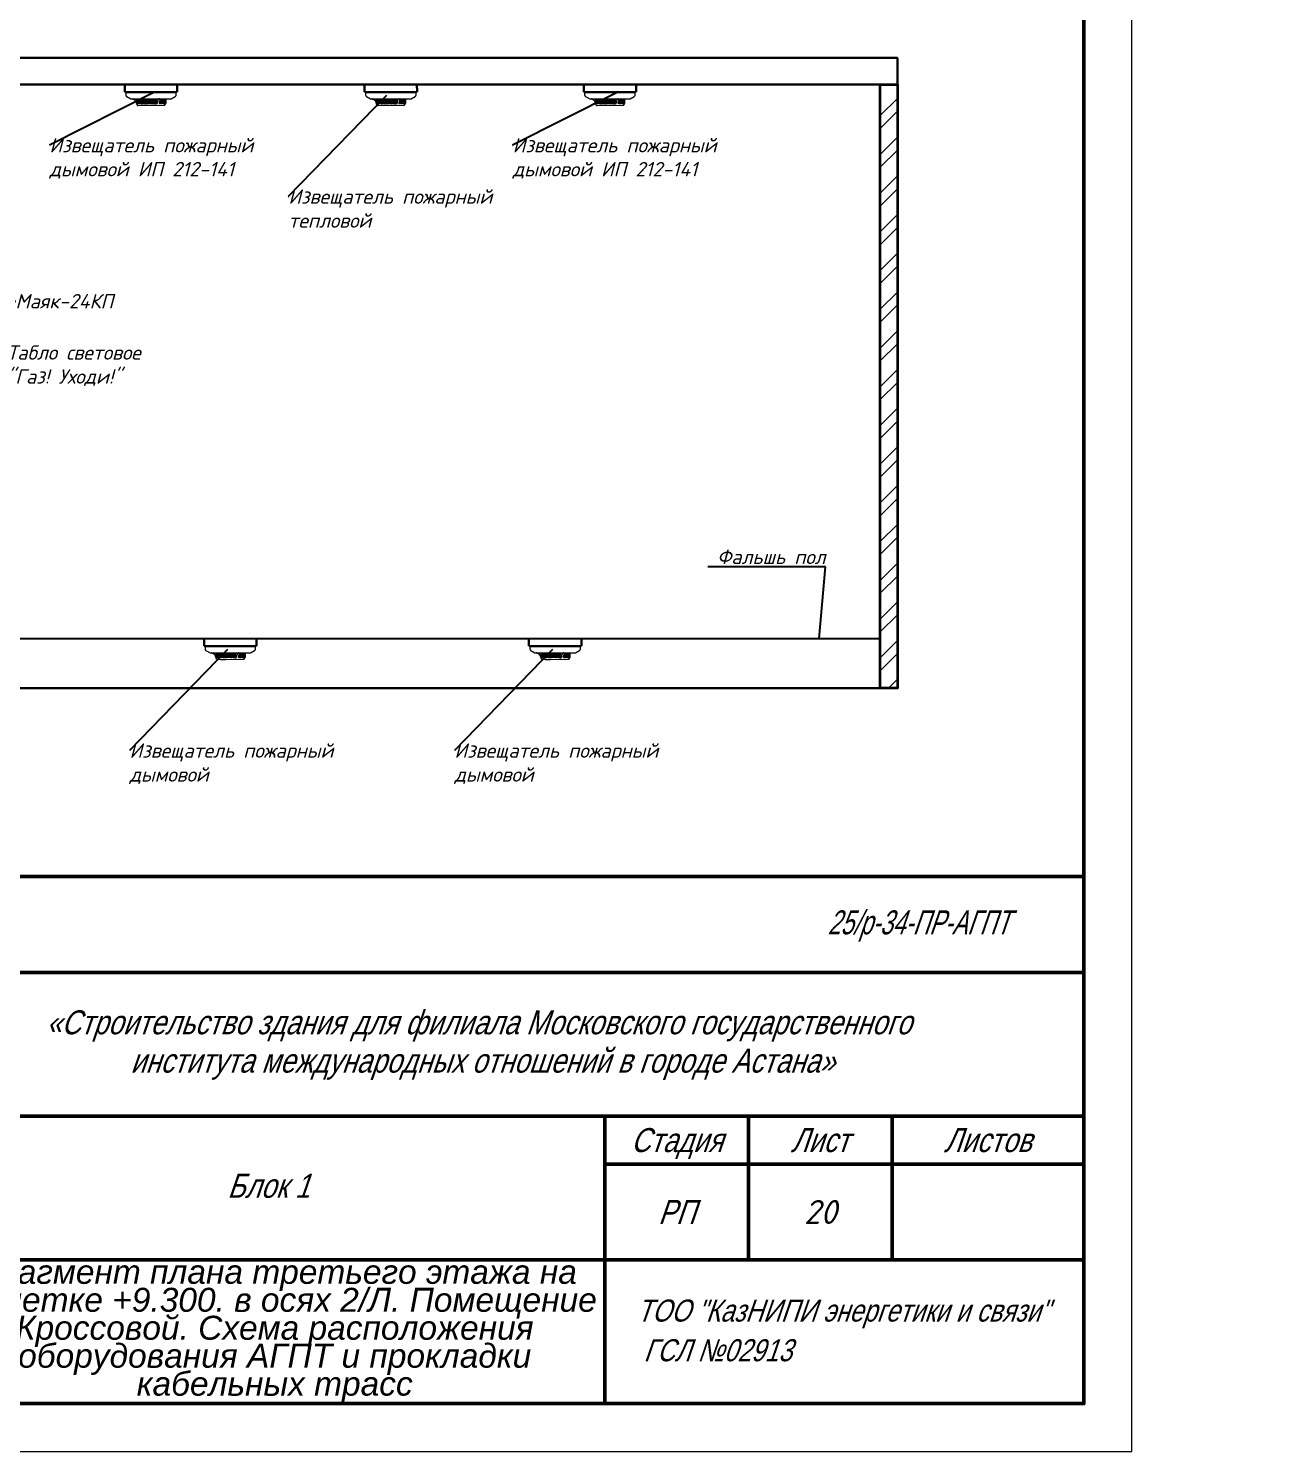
# Model space of a CAD drawing. Header units: millimetres. Extents: x 30169 to 203393, y 1026 to 13462.
# Drawn here: x 86606 to 91856, y 1026 to 6966 of the extents above; entities that cross this region are included whole.
import ezdxf
from ezdxf import colors
from ezdxf.entities.mleader import LeaderData, LeaderLine
from ezdxf.enums import TextEntityAlignment as Align
from ezdxf.math import Vec2, Vec3

# ---------------------------------------------------------------- set-up
doc = ezdxf.new("R2010")
doc.units = ezdxf.units.MM
for name, color, linetype, lineweight in [('4.4.4._Сэндвич', 252, 'Continuous', 53), ('RC-Выноски', 7, 'Continuous', 0), ('shkl', 138, 'Continuous', 15), ('®_КИРПИЧ_120', 7, 'Continuous', 35), ('®_ЛЕСТНИЦА', 7, 'Continuous', 18)]:
    doc.layers.add(name, color=color, linetype=linetype, lineweight=lineweight)
for name, color, linetype in [('PDF _Геометрия', 7, 'Continuous'), ('PDF _Сплошная заливка', 1, 'Continuous'), ('АГПТ', 7, 'Continuous')]:
    doc.layers.add(name, color=color, linetype=linetype)
doc.layers.add('STANDARD', color=18, linetype='Continuous', lineweight=25, true_color=0x000000)
doc.styles.add('ARIAL', font='arial.ttf')
doc.styles.add('RubezhCAD', font='arial.ttf', dxfattribs={"width": 0.8})
doc.styles.add('Архитектурный', font='isocpeui.ttf')

# ---------------------------------------------------------------- blocks, each defined once
blk = doc.blocks.new('*U298')
at = {"lineweight": 0}
blk.add_lwpolyline([(-415, -5), (5, -5), (5, 292), (-415, 292)], close=True, dxfattribs=at)
at = {"color": 0, "linetype": 'Continuous', "lineweight": 50}
blk.add_lwpolyline([(-395, 287), (0, 287), (0, 0), (-395, 0)], close=True, dxfattribs=at)
at = {"lineweight": 0}
blk.add_lwpolyline([(0, -5), (5, -5), (5, 0)], dxfattribs=at)
at = {"layer": 'STANDARD', "color": 0, "linetype": 'Continuous', "lineweight": 50}
for p, q in [((-185, 55), (0, 55)), ((-120, 45), (0, 45)), ((-185, 30), (0, 30)), ((-50, 0), (-50, 30)), ((-35, 15), (-35, 30)), ((-20, 30), (-20, 15)), ((-50, 25), (0, 25)), ((-120, 15), (0, 15))]:
    blk.add_line(p, q, dxfattribs=at)
at = {"layer": 'STANDARD', "color": 0, "linetype": 'Continuous', "lineweight": 13}
for p, q in [((-50, 15), (0, 15)), ((-50, 0), (-50, 15)), ((0, 15), (0, 0)), ((0, 0), (-185, 0))]:
    blk.add_line(p, q, dxfattribs=at)
at = {"layer": 'STANDARD', "color": 0, "linetype": 'Continuous', "lineweight": 13, "style": 'ARIAL', "oblique": 19}
for s, width, p, p2 in [('25/р-34-ПР-АГПТ', 0.68161, (-26.75, 48.97), (-7.75, 48.97)), ('«Строительство здания для филиала Московского государственного ', 0.80229, (-108.27, 38.54), (-17.24, 38.54)), ('института международных отношений в городе Астана»', 0.801042, (-99.49, 34.54), (-26.02, 34.54)), ('Листов', 0.802125, (-14.62, 26.25), (-5.48, 26.25)), ('Блок 1', 0.802776, (-89.38, 21.48), (-80.78, 21.48)), ('РП', 0.798948, (-44.43, 18.75), (-40.57, 18.75))]:
    blk.add_text(s, height=2.5, dxfattribs=dict(at, width=width)).set_placement(p, p2, align=Align.FIT)
at = {"layer": 'STANDARD', "color": 0, "linetype": 'Continuous', "lineweight": 50, "style": 'ARIAL', "oblique": 19}
for s, width, p, p2 in [('Стадия', 0.800956, (-47.28, 26.25), (-37.72, 26.25)), ('Лист', 0.799437, (-30.6, 26.25), (-24.53, 26.25))]:
    blk.add_text(s, height=2.5, dxfattribs=dict(at, width=width)).set_placement(p, p2, align=Align.FIT)
at = {"layer": 'STANDARD', "color": 0, "linetype": 'Continuous', "lineweight": 5, "style": 'ARIAL', "oblique": 19}
for s, width, p, p2 in [('ТОО "КазНИПИ энергетики и связи" ', 0.800126, (-46.66, 8.56), (-2.96, 8.56)), (' ГСЛ №02913                               ', 0.795255, (-46.66, 4.42), (-8.48, 4.42))]:
    blk.add_text(s, height=2.3, dxfattribs=dict(at, width=width)).set_placement(p, p2, align=Align.FIT)
blk = doc.blocks.new('извещатель фасад')
at = {"layer": 'PDF _Сплошная заливка', "lineweight": 30, "transparency": 33554559}
h = blk.add_hatch(color=7, dxfattribs=at)
h.paths.add_polyline_path([(120.616, 162.522, 0.414095), (120.61, 162.528)], flags=0)
h.paths.add_polyline_path([(120.61, 162.515, 0.414095), (120.616, 162.522)], flags=0)
h.paths.add_polyline_path([(120.604, 162.522, 0.414095), (120.61, 162.515)], flags=0)
h.paths.add_polyline_path([(120.61, 162.528, 0.414095), (120.604, 162.522)], flags=0)
blk.add_hatch(color=7, dxfattribs=at).paths.add_polyline_path([(121.429, 162.472), (121.434, 162.472), (121.443, 162.467), (121.443, 162.459), (121.438, 162.454), (121.429, 162.454), (121.425, 162.459), (121.425, 162.463)])
at = {"layer": 'PDF _Геометрия', "color": 7, "lineweight": 13}
for p, q in [((120.494, 162.646), (120.507, 162.632)), ((121.71, 162.646), (120.494, 162.646)), ((120.507, 162.632), (121.697, 162.632)), ((121.697, 162.632), (121.71, 162.646))]:
    blk.add_line(p, q, dxfattribs=at)
for points in [[(120.516, 162.632), (120.516, 162.583), (120.516, 162.579), (120.516, 162.574), (120.516, 162.57), (120.516, 162.565), (120.52, 162.561), (120.52, 162.557), (120.525, 162.552), (120.529, 162.548), (120.529, 162.543), (120.534, 162.543), (120.538, 162.539), (120.632, 162.485), (121.314, 162.485), (121.363, 162.485)], [(120.765, 162.383), (120.765, 162.392), (120.765, 162.396), (120.761, 162.401), (120.761, 162.409), (120.757, 162.414), (120.757, 162.418), (120.752, 162.423), (120.748, 162.427), (120.748, 162.432), (120.743, 162.436), (120.739, 162.445), (120.734, 162.45), (120.73, 162.45), (120.725, 162.454), (120.721, 162.459), (120.716, 162.463), (120.712, 162.467), (120.707, 162.472), (120.703, 162.472), (120.699, 162.476), (120.694, 162.476), (120.685, 162.481), (120.681, 162.481), (120.676, 162.485), (120.672, 162.485), (120.663, 162.485), (120.672, 162.485), (120.676, 162.485), (120.681, 162.481), (120.685, 162.481), (120.694, 162.476), (120.699, 162.476), (120.703, 162.472), (120.707, 162.472), (120.712, 162.467), (120.716, 162.463), (120.725, 162.459), (120.73, 162.454), (120.734, 162.45), (120.739, 162.445), (120.743, 162.441), (120.748, 162.436), (120.752, 162.427), (120.752, 162.423), (120.757, 162.418), (120.757, 162.414), (120.761, 162.409), (120.761, 162.401), (120.765, 162.396), (120.765, 162.392)], [(120.765, 162.485), (120.765, 162.374), (120.765, 162.369), (120.77, 162.365), (120.77, 162.36), (120.77, 162.356), (120.774, 162.352), (120.774, 162.347), (120.779, 162.347), (120.779, 162.343), (120.783, 162.343), (120.783, 162.338), (120.788, 162.338), (120.792, 162.338), (120.792, 162.334), (120.797, 162.334), (120.801, 162.334), (120.806, 162.334), (121.398, 162.334), (121.403, 162.334), (121.407, 162.334), (121.412, 162.338), (121.416, 162.338), (121.421, 162.338), (121.421, 162.343), (121.425, 162.343), (121.425, 162.347), (121.429, 162.347), (121.429, 162.352), (121.434, 162.356), (121.434, 162.36), (121.438, 162.365), (121.438, 162.369), (121.438, 162.374), (121.438, 162.485)], [(120.77, 162.485), (120.77, 162.374), (120.765, 162.374)], [(120.783, 162.374), (120.779, 162.374), (120.779, 162.485), (120.779, 162.374), (120.774, 162.374), (120.77, 162.374)], [(120.788, 162.485), (120.788, 162.374), (120.783, 162.374), (120.783, 162.485)], [(120.788, 162.374), (120.792, 162.374)], [(120.797, 162.485), (120.797, 162.374), (120.792, 162.374), (120.792, 162.485)], [(120.797, 162.374), (120.806, 162.374)], [(120.81, 162.485), (120.81, 162.374), (120.806, 162.374), (120.806, 162.485)], [(120.81, 162.374), (120.819, 162.374)], [(120.823, 162.485), (120.823, 162.374), (120.819, 162.374), (120.819, 162.485)], [(120.823, 162.374), (120.832, 162.374)], [(120.841, 162.485), (120.841, 162.374), (120.832, 162.374), (120.832, 162.485)], [(120.841, 162.374), (120.85, 162.374)], [(120.859, 162.485), (120.859, 162.374), (120.85, 162.374), (120.85, 162.485)], [(120.859, 162.374), (120.868, 162.374)], [(120.877, 162.485), (120.877, 162.374), (120.868, 162.374), (120.868, 162.485)], [(120.877, 162.374), (120.886, 162.374)], [(120.895, 162.485), (120.895, 162.374), (120.886, 162.374), (120.886, 162.485)], [(120.895, 162.374), (120.904, 162.374)], [(120.926, 162.374), (120.917, 162.374), (120.917, 162.485), (120.917, 162.374), (120.904, 162.374), (120.904, 162.485)], [(120.939, 162.485), (120.939, 162.374), (120.926, 162.374), (120.926, 162.485)], [(120.935, 162.485), (120.935, 162.374)], [(120.939, 162.374), (120.948, 162.374)], [(120.966, 162.485), (120.966, 162.374), (120.948, 162.374), (120.948, 162.485)], [(120.957, 162.485), (120.957, 162.374)], [(120.966, 162.374), (120.975, 162.374)], [(120.988, 162.485), (120.988, 162.374), (120.975, 162.374), (120.975, 162.485)], [(120.979, 162.485), (120.979, 162.374)], [(120.988, 162.374), (120.997, 162.374)], [(121.015, 162.485), (121.015, 162.374), (120.997, 162.374), (120.997, 162.485)], [(121.002, 162.485), (121.002, 162.374)], [(121.015, 162.374), (121.024, 162.374)], [(121.042, 162.485), (121.042, 162.374), (121.024, 162.374), (121.024, 162.485)], [(121.028, 162.485), (121.028, 162.374)], [(121.064, 162.485), (121.064, 162.374), (121.051, 162.374), (121.051, 162.485), (121.051, 162.374), (121.042, 162.374)], [(121.091, 162.485), (121.091, 162.374), (121.077, 162.374), (121.077, 162.485), (121.077, 162.374), (121.064, 162.374)], [(121.1, 162.374), (121.091, 162.374)], [(121.118, 162.485), (121.118, 162.374), (121.1, 162.374), (121.1, 162.485)], [(121.118, 162.374), (121.126, 162.374)], [(121.153, 162.374), (121.144, 162.374), (121.144, 162.485), (121.144, 162.374), (121.126, 162.374), (121.126, 162.485)], [(121.171, 162.485), (121.171, 162.374), (121.153, 162.374), (121.153, 162.485)], [(121.167, 162.485), (121.167, 162.374)], [(121.171, 162.374), (121.18, 162.374)], [(121.193, 162.485), (121.193, 162.374), (121.18, 162.374), (121.18, 162.485)], [(121.189, 162.485), (121.189, 162.374)], [(121.193, 162.374), (121.207, 162.374)], [(121.22, 162.485), (121.22, 162.374), (121.207, 162.374), (121.207, 162.485)], [(121.216, 162.485), (121.216, 162.374)], [(121.22, 162.374), (121.229, 162.374)], [(121.296, 162.485), (121.291, 162.485), (121.287, 162.481), (121.282, 162.476), (121.278, 162.476), (121.274, 162.467), (121.269, 162.463), (121.265, 162.459), (121.26, 162.454), (121.26, 162.445), (121.256, 162.441), (121.256, 162.432), (121.251, 162.423), (121.247, 162.414), (121.247, 162.405), (121.247, 162.392), (121.247, 162.383), (121.242, 162.374), (121.229, 162.374), (121.229, 162.485)], [(121.233, 162.374), (121.233, 162.485)], [(121.305, 162.441), (121.305, 162.374), (121.291, 162.374), (121.296, 162.378), (121.296, 162.387), (121.296, 162.401), (121.296, 162.409), (121.3, 162.418), (121.3, 162.423), (121.3, 162.427), (121.305, 162.436), (121.305, 162.441), (121.309, 162.445), (121.314, 162.454), (121.318, 162.459), (121.323, 162.467), (121.327, 162.472), (121.331, 162.476), (121.336, 162.481), (121.34, 162.481), (121.345, 162.485), (121.345, 162.374), (121.336, 162.374), (121.336, 162.481)], [(121.296, 162.401), (121.296, 162.374)], [(121.305, 162.374), (121.314, 162.374)], [(121.327, 162.472), (121.327, 162.374), (121.314, 162.374), (121.314, 162.459)], [(121.327, 162.374), (121.336, 162.374)], [(121.345, 162.374), (121.354, 162.374)], [(121.363, 162.374), (121.354, 162.374), (121.354, 162.485)], [(121.372, 162.374), (121.363, 162.374), (121.363, 162.485), (121.572, 162.485), (121.666, 162.539), (121.67, 162.543), (121.675, 162.543), (121.675, 162.548), (121.679, 162.552), (121.684, 162.557), (121.684, 162.561), (121.688, 162.565), (121.688, 162.57), (121.688, 162.574), (121.688, 162.579), (121.688, 162.583), (121.688, 162.632)], [(121.376, 162.485), (121.376, 162.374), (121.372, 162.374), (121.372, 162.485)], [(121.376, 162.374), (121.385, 162.374)], [(121.385, 162.485), (121.385, 162.374), (121.394, 162.374), (121.398, 162.374)], [(121.394, 162.485), (121.394, 162.374)], [(121.403, 162.485), (121.403, 162.374), (121.398, 162.374), (121.398, 162.485)], [(121.403, 162.374), (121.412, 162.374)], [(121.416, 162.485), (121.416, 162.374), (121.412, 162.374), (121.412, 162.485)], [(121.416, 162.374), (121.421, 162.374)], [(121.425, 162.485), (121.425, 162.374), (121.421, 162.374), (121.421, 162.485)], [(121.425, 162.374), (121.429, 162.374), (121.434, 162.374)], [(121.443, 162.485), (121.443, 162.374), (121.438, 162.374), (121.434, 162.374), (121.434, 162.485)], [(120.877, 162.334), (120.926, 162.334), (120.993, 162.334), (121.211, 162.334), (121.256, 162.334)]]:
    blk.add_lwpolyline(points, dxfattribs=at)
blk.add_lwpolyline([(121.429, 162.374), (121.429, 162.485)], close=True, dxfattribs=at)
at = {"layer": 'АГПТ', "color": 7, "lineweight": 30}
for p, q in [((120.494, 162.646), (120.494, 162.82)), ((121.71, 162.646), (121.71, 162.82))]:
    blk.add_line(p, q, dxfattribs=at)
blk = doc.blocks.new('монтBTH')
at = {"layer": 'RC-Выноски'}
ml = blk.add_multileader_mtext('Standard', dxfattribs=at)
ml.set_content('плита перекрытия', color=256, style='RubezhCAD')
ml.set_leader_properties()
ml.build(insert=Vec2(0, 0))
ml.multileader.update_dxf_attribs({"text_left_attachment_type": 2, "dogleg_length": 2, "arrow_head_size": 400, "scale": 100})
ctx = ml.context
ctx.base_point, ctx.scale, ctx.char_height, ctx.arrow_head_size, ctx.landing_gap_size, ctx.plane_origin = Vec3(4840785, -930815), 100, 250, 400, 100, Vec3(4361989, -1118802)
ctx.left_attachment, ctx.text_align_type = 2, 1
notes = []
notes.append((ctx, [(1, (1, 1, 0), (4843511, -930815), (-1, 0), 200, [(0, [(4843857, -932126)], 0, [])])]))
ctx.mtext.insert, ctx.mtext.width, ctx.mtext.alignment, ctx.mtext.flow_direction = Vec3(4842048, -930655), 2861.91, 2, 5
ml = blk.add_multileader_mtext('Standard', dxfattribs=at)
ml.set_content('труба гофрированная', color=256, style='RubezhCAD')
ml.set_leader_properties()
ml.build(insert=Vec2(0, 0))
ml.multileader.update_dxf_attribs({"text_left_attachment_type": 2, "dogleg_length": 2, "arrow_head_size": 400, "scale": 100})
ctx = ml.context
ctx.base_point, ctx.scale, ctx.char_height, ctx.arrow_head_size, ctx.landing_gap_size, ctx.plane_origin = Vec3(4840290, -934409), 100, 250, 400, 100, Vec3(4361989, -1122393)
ctx.left_attachment, ctx.text_align_type = 2, 1
notes.append((ctx, [(1, (1, 1, 0), (4843511, -934406), (-1, 0), 200, [(0, [(4843857, -933478)], 0, [])])]))
ctx.mtext.insert, ctx.mtext.width, ctx.mtext.alignment, ctx.mtext.flow_direction = Vec3(4841800, -934244), 2861.91, 2, 5
ml = blk.add_multileader_mtext('Standard', dxfattribs=at)
ml.set_content('скоба крепежная', color=256, style='RubezhCAD')
ml.set_leader_properties()
ml.build(insert=Vec2(0, 0))
ml.multileader.update_dxf_attribs({"text_left_attachment_type": 2, "dogleg_length": 2, "arrow_head_size": 400, "scale": 100})
ctx = ml.context
ctx.base_point, ctx.scale, ctx.char_height, ctx.arrow_head_size, ctx.landing_gap_size, ctx.plane_origin = Vec3(4840942, -935134), 100, 250, 400, 100, Vec3(4361989, -1123118)
ctx.left_attachment, ctx.text_align_type = 2, 1
notes.append((ctx, [(1, (1, 1, 0), (4843511, -935131), (-1, 0), 200, [(0, [(4844253, -933754)], 0, [])])]))
ctx.mtext.insert, ctx.mtext.width, ctx.mtext.alignment, ctx.mtext.flow_direction = Vec3(4842127, -934971), 2861.91, 2, 5
ml = blk.add_multileader_mtext('Standard', dxfattribs=at)
ml.set_content('Извещатель пожарный дымовой', color=256, style='RubezhCAD')
ml.set_leader_properties()
ml.build(insert=Vec2(0, 0))
ml.multileader.update_dxf_attribs({"text_left_attachment_type": 2, "dogleg_length": 2, "arrow_head_size": 400, "scale": 100})
ctx = ml.context
ctx.base_point, ctx.scale, ctx.char_height, ctx.arrow_head_size, ctx.landing_gap_size, ctx.plane_origin = Vec3(4844143, -935339), 100, 250, 400, 100, Vec3(4365549, -1123118)
ctx.left_attachment, ctx.text_align_type = 2, 1
notes.append((ctx, [(1, (1, 1, 0), (4847071, -935131), (-1, 0), 200, [(0, [(4846626, -933853)], 0, [])])]))
ctx.mtext.insert, ctx.mtext.width, ctx.mtext.alignment, ctx.mtext.flow_direction = Vec3(4845507, -934971), 2861.91, 2, 5
for ctx, leaders in notes:
    for number, flags, end, landing, length, lines in leaders:
        leader = LeaderData()
        leader.index, (leader.has_last_leader_line, leader.has_dogleg_vector, leader.attachment_direction) = number, flags
        leader.last_leader_point, leader.dogleg_vector, leader.dogleg_length = Vec3(end), Vec3(landing), length
        for number, points, colour, breaks in lines:
            line = LeaderLine()
            line.index, line.vertices, line.color, line.breaks = number, Vec3.list(points), colors.encode_raw_color(colour), breaks
            leader.lines.append(line)
        ctx.leaders.append(leader)

msp = doc.modelspace()

# ---------------------------------------------------------------- linework, layer by layer
at = {"layer": 'shkl', "color": 0, "lineweight": 30}
msp.add_lwpolyline([(86020.3, 6732.8), (90232.3, 6732.8), (90232.3, 6843.6), (86020.3, 6843.6)], close=True, dxfattribs=at)
at = {"layer": '®_КИРПИЧ_120', "linetype": 'Continuous', "lineweight": 18, "transparency": 33554610}
for p, q in [((90160.3, 6602.5), (90232.3, 6674.5)), ((90160.3, 6548.6), (90232.3, 6620.6)), ((90160.3, 6440.8), (90232.3, 6512.8)), ((90160.3, 6386.9), (90232.3, 6458.9)), ((90160.3, 6279.2), (90232.3, 6351.2)), ((90160.3, 6225.3), (90232.3, 6297.3)), ((90160.3, 6117.5), (90232.3, 6189.5)), ((90160.3, 6063.6), (90232.3, 6135.6)), ((90160.3, 5955.9), (90232.3, 6027.9)), ((90160.3, 5902), (90232.3, 5974)), ((90160.3, 5794.2), (90232.3, 5866.2)), ((90160.3, 5740.4), (90232.3, 5812.4)), ((90160.3, 5632.6), (90232.3, 5704.6)), ((90160.3, 5578.7), (90232.3, 5650.7)), ((90160.3, 5470.9), (90232.3, 5542.9)), ((90160.3, 5417.1), (90232.3, 5489.1)), ((90160.3, 5309.3), (90232.3, 5381.3)), ((90160.3, 5255.4), (90232.3, 5327.4)), ((90160.3, 5147.7), (90232.3, 5219.7)), ((90160.3, 5093.8), (90232.3, 5165.8)), ((90160.3, 4986), (90232.3, 5058)), ((90160.3, 4932.1), (90232.3, 5004.1)), ((90160.3, 4824.4), (90232.3, 4896.4)), ((90160.3, 4770.5), (90232.3, 4842.5)), ((90160.3, 4662.7), (90232.3, 4734.7)), ((90160.3, 4608.8), (90232.3, 4680.8)), ((90160.3, 4501.1), (90232.3, 4573.1)), ((90160.3, 4447.2), (90232.3, 4519.2)), ((90160.3, 4339.4), (90232.3, 4411.4)), ((90160.3, 4285.6), (90232.3, 4357.6)), ((90195.3, 4212.8), (90232.3, 4249.8))]:
    msp.add_line(p, q, dxfattribs=at)
at = {"layer": '®_КИРПИЧ_120'}
msp.add_lwpolyline([(90160.3, 4212.8), (90160.3, 6732.8), (90232.3, 6732.8), (90232.3, 4212.8)], close=True, dxfattribs=at)
at = {"layer": '®_ЛЕСТНИЦА', "color": 7, "linetype": 'ByBlock', "lineweight": 30, "ltscale": 200}
msp.add_lwpolyline([(90232.3, 4212.8), (86020.3, 4212.8)], dxfattribs=at)
at = {"layer": 'АГПТ'}
msp.add_lwpolyline([(86092.3, 4420.3), (90160.3, 4420.3)], dxfattribs=at)

# ---------------------------------------------------------------- block references
ref = msp.add_blockref('*U298', (91011, 1226.4), dxfattribs=dict(xscale=40, yscale=40, zscale=40))
ref.add_attrib('ЛИСТ_первый', '20', dxfattribs={"height": 100, "style": 'Архитектурный'}).set_placement((89911, 2026.4), align=Align.MIDDLE_CENTER)
at = {"layer": '4.4.4._Сэндвич', "color": 1, "lineweight": 0, "xscale": 0.35, "yscale": 0.35, "zscale": 0.35}
msp.add_blockref('монтBTH', (-1614377.5, 328893.4), dxfattribs=at)
at = {"layer": 'АГПТ', "color": 1, "lineweight": 30, "xscale": 180, "yscale": 180, "zscale": 180, "rotation": 0.1284775282643613}
for p in [(65384.8, -22623.3), (66385.5, -22623.3), (67300.1, -22623.3), (65715.7, -24935.8), (67071.7, -24935.8)]:
    msp.add_blockref('извещатель фасад', p, dxfattribs=at)

# ---------------------------------------------------------------- texts
at = {"layer": '4.4.4._Сэндвич', "color": 0, "lineweight": 30, "insert": (86211, 1826.4), "char_height": 100, "attachment_point": 1, "style": 'ARIAL'}
msp.add_mtext_dynamic_manual_height_columns('\\pxsm0.7,qc;{\\fArial|b0|i1|c204|p34;Фрагмент плана третьего этажа на отметке +9.300. в осях 2/Л. Помещение Кроссовой. Cхема расположения оборудования АГПТ и прокладки кабельных трасс}', width=2845.547, gutter_width=1125, heights=[720], dxfattribs=at)

# ---------------------------------------------------------------- leaders
at = {"layer": 'АГПТ', "color": 7, "lineweight": 25}
ml = msp.add_multileader_mtext('Standard', dxfattribs=at)
ml.set_content('Извещатель пожарный \\Pдымовой ИП 212-141', color=7, style='Архитектурный')
ml.set_leader_properties()
ml.build(insert=Vec2(0, 0))
ml.multileader.update_dxf_attribs({"text_right_attachment_type": 6, "dogleg_length": 0.36, "arrow_head_size": 0.108})
ctx = ml.context
ctx.base_point, ctx.char_height, ctx.arrow_head_size, ctx.landing_gap_size, ctx.plane_origin = Vec3(86693.7, 6479.1), 60, 0.108, 0.054, Vec3(87583.1, 5937.8)
ctx.right_attachment = 6
notes = []
notes.append((ctx, [(1, (1, 1, 0), (86693.5, 6479.1), (1, 0), 0.216, [(1, [(87129.9, 6699.3)], 0, [])])]))
ctx.mtext.insert, ctx.mtext.flow_direction = Vec3(86693.8, 6509.1), 5
ml = msp.add_multileader_mtext('Standard', dxfattribs=at)
ml.set_content('Извещатель пожарный \\Pтепловой', color=7, style='Архитектурный')
ml.set_leader_properties()
ml.build(insert=Vec2(0, 0))
ml.multileader.update_dxf_attribs({"text_right_attachment_type": 6, "dogleg_length": 0.36, "arrow_head_size": 0.108})
ctx = ml.context
ctx.base_point, ctx.char_height, ctx.arrow_head_size, ctx.landing_gap_size, ctx.plane_origin = Vec3(87690.8, 6264.8), 60, 0.108, 0.054, Vec3(88580.2, 5723.5)
ctx.right_attachment = 6
notes.append((ctx, [(1, (1, 1, 0), (87690.6, 6264.8), (1, 0), 0.216, [(0, [(88100.2, 6686.8)], 0, [])])]))
ctx.mtext.insert, ctx.mtext.flow_direction = Vec3(87690.9, 6294.8), 5
ml = msp.add_multileader_mtext('Standard', dxfattribs=at)
ml.set_content('Извещатель пожарный \\Pдымовой ИП 212-141', color=7, style='Архитектурный')
ml.set_leader_properties()
ml.build(insert=Vec2(0, 0))
ml.multileader.update_dxf_attribs({"text_right_attachment_type": 6, "dogleg_length": 0.36, "arrow_head_size": 0.108})
ctx = ml.context
ctx.base_point, ctx.char_height, ctx.arrow_head_size, ctx.landing_gap_size, ctx.plane_origin = Vec3(88626.9, 6479.1), 60, 0.108, 0.054, Vec3(89516.3, 5937.8)
ctx.right_attachment = 6
notes.append((ctx, [(1, (1, 1, 0), (88626.7, 6479.1), (1, 0), 0.216, [(1, [(89063.1, 6699.3)], 0, [])])]))
ctx.mtext.insert, ctx.mtext.flow_direction = Vec3(88627, 6509.1), 5
ml = msp.add_multileader_mtext('Standard', dxfattribs=at)
ml.set_content('Маяк-24КП', color=7, style='Архитектурный')
ml.set_leader_properties()
ml.build(insert=Vec2(0, 0))
ml.multileader.update_dxf_attribs({"text_right_attachment_type": 6, "dogleg_length": 0.36, "arrow_head_size": 0.108})
ctx = ml.context
ctx.base_point, ctx.char_height, ctx.arrow_head_size, ctx.landing_gap_size, ctx.plane_origin = Vec3(86552, 5827.9), 60, 0.108, 0.054, Vec3(86184, 5598)
ctx.right_attachment = 6
notes.append((ctx, [(1, (1, 1, 0), (86551.8, 5827.9), (1, 0), 0.216, [(0, [(86129.2, 5592.5)], 0, [])])]))
ctx.mtext.insert, ctx.mtext.flow_direction = Vec3(86552, 5857.9), 5
ml = msp.add_multileader_mtext('Standard', dxfattribs=at)
ml.set_content('Табло световое\\P"Газ! Уходи!"', color=7, style='Архитектурный')
ml.set_leader_properties()
ml.build(insert=Vec2(0, 0))
ml.multileader.update_dxf_attribs({"text_right_attachment_type": 6, "dogleg_length": 0.36, "arrow_head_size": 0.108})
ctx = ml.context
ctx.base_point, ctx.char_height, ctx.arrow_head_size, ctx.landing_gap_size, ctx.plane_origin = Vec3(86516.7, 5613.8), 60, 0.108, 0.054, Vec3(86148.8, 5501.3)
ctx.right_attachment = 6
notes.append((ctx, [(1, (1, 1, 0), (86516.5, 5613.8), (1, 0), 0.216, [(0, [(86100.8, 5501.3)], 0, [])])]))
ctx.mtext.insert, ctx.mtext.flow_direction = Vec3(86516.8, 5643.8), 5
ml = msp.add_multileader_mtext('Standard', dxfattribs=at)
ml.set_content('Фальшь пол', color=7, style='Архитектурный')
ml.set_leader_properties()
ml.build(insert=Vec2(0, 0))
ml.multileader.update_dxf_attribs({"text_right_attachment_type": 6, "dogleg_length": 0.36, "arrow_head_size": 0.108})
ctx = ml.context
ctx.base_point, ctx.char_height, ctx.arrow_head_size, ctx.landing_gap_size, ctx.plane_origin = Vec3(89476.1, 4760.8), 60, 0.108, 0.054, Vec3(90385.3, 4329.9)
ctx.right_attachment, ctx.text_align_type = 6, 2
notes.append((ctx, [(0, (1, 1, 0), (89932.9, 4718.8), (-1, 0), 0.36, [(0, [(89905.3, 4420.3)], 0, [])])]))
ctx.mtext.insert, ctx.mtext.alignment, ctx.mtext.flow_direction = Vec3(89932.5, 4790.8), 3, 5
ml = msp.add_multileader_mtext('Standard', dxfattribs=at)
ml.set_content('Извещатель пожарный \\Pдымовой', color=7, style='Архитектурный')
ml.set_leader_properties()
ml.build(insert=Vec2(0, 0))
ml.multileader.update_dxf_attribs({"text_right_attachment_type": 6, "dogleg_length": 0.36, "arrow_head_size": 0.108})
ctx = ml.context
ctx.base_point, ctx.char_height, ctx.arrow_head_size, ctx.landing_gap_size, ctx.plane_origin = Vec3(87027.8, 3952.5), 60, 0.108, 0.054, Vec3(87917.2, 3411.1)
ctx.right_attachment = 6
notes.append((ctx, [(1, (1, 1, 0), (87027.6, 3952.5), (1, 0), 0.216, [(0, [(87437.2, 4374.5)], 0, [])])]))
ctx.mtext.insert, ctx.mtext.flow_direction = Vec3(87027.9, 3982.5), 5
ml = msp.add_multileader_mtext('Standard', dxfattribs=at)
ml.set_content('Извещатель пожарный \\Pдымовой', color=7, style='Архитектурный')
ml.set_leader_properties()
ml.build(insert=Vec2(0, 0))
ml.multileader.update_dxf_attribs({"text_right_attachment_type": 6, "dogleg_length": 0.36, "arrow_head_size": 0.108})
ctx = ml.context
ctx.base_point, ctx.char_height, ctx.arrow_head_size, ctx.landing_gap_size, ctx.plane_origin = Vec3(88383.8, 3952.5), 60, 0.108, 0.054, Vec3(89273.2, 3411.1)
ctx.right_attachment = 6
notes.append((ctx, [(1, (1, 1, 0), (88383.6, 3952.5), (1, 0), 0.216, [(0, [(88793.1, 4374.5)], 0, [])])]))
ctx.mtext.insert, ctx.mtext.flow_direction = Vec3(88383.9, 3982.5), 5
for ctx, leaders in notes:
    for number, flags, end, landing, length, lines in leaders:
        leader = LeaderData()
        leader.index, (leader.has_last_leader_line, leader.has_dogleg_vector, leader.attachment_direction) = number, flags
        leader.last_leader_point, leader.dogleg_vector, leader.dogleg_length = Vec3(end), Vec3(landing), length
        for number, points, colour, breaks in lines:
            line = LeaderLine()
            line.index, line.vertices, line.color, line.breaks = number, Vec3.list(points), colors.encode_raw_color(colour), breaks
            leader.lines.append(line)
        ctx.leaders.append(leader)

doc.saveas('drawing.dxf')
